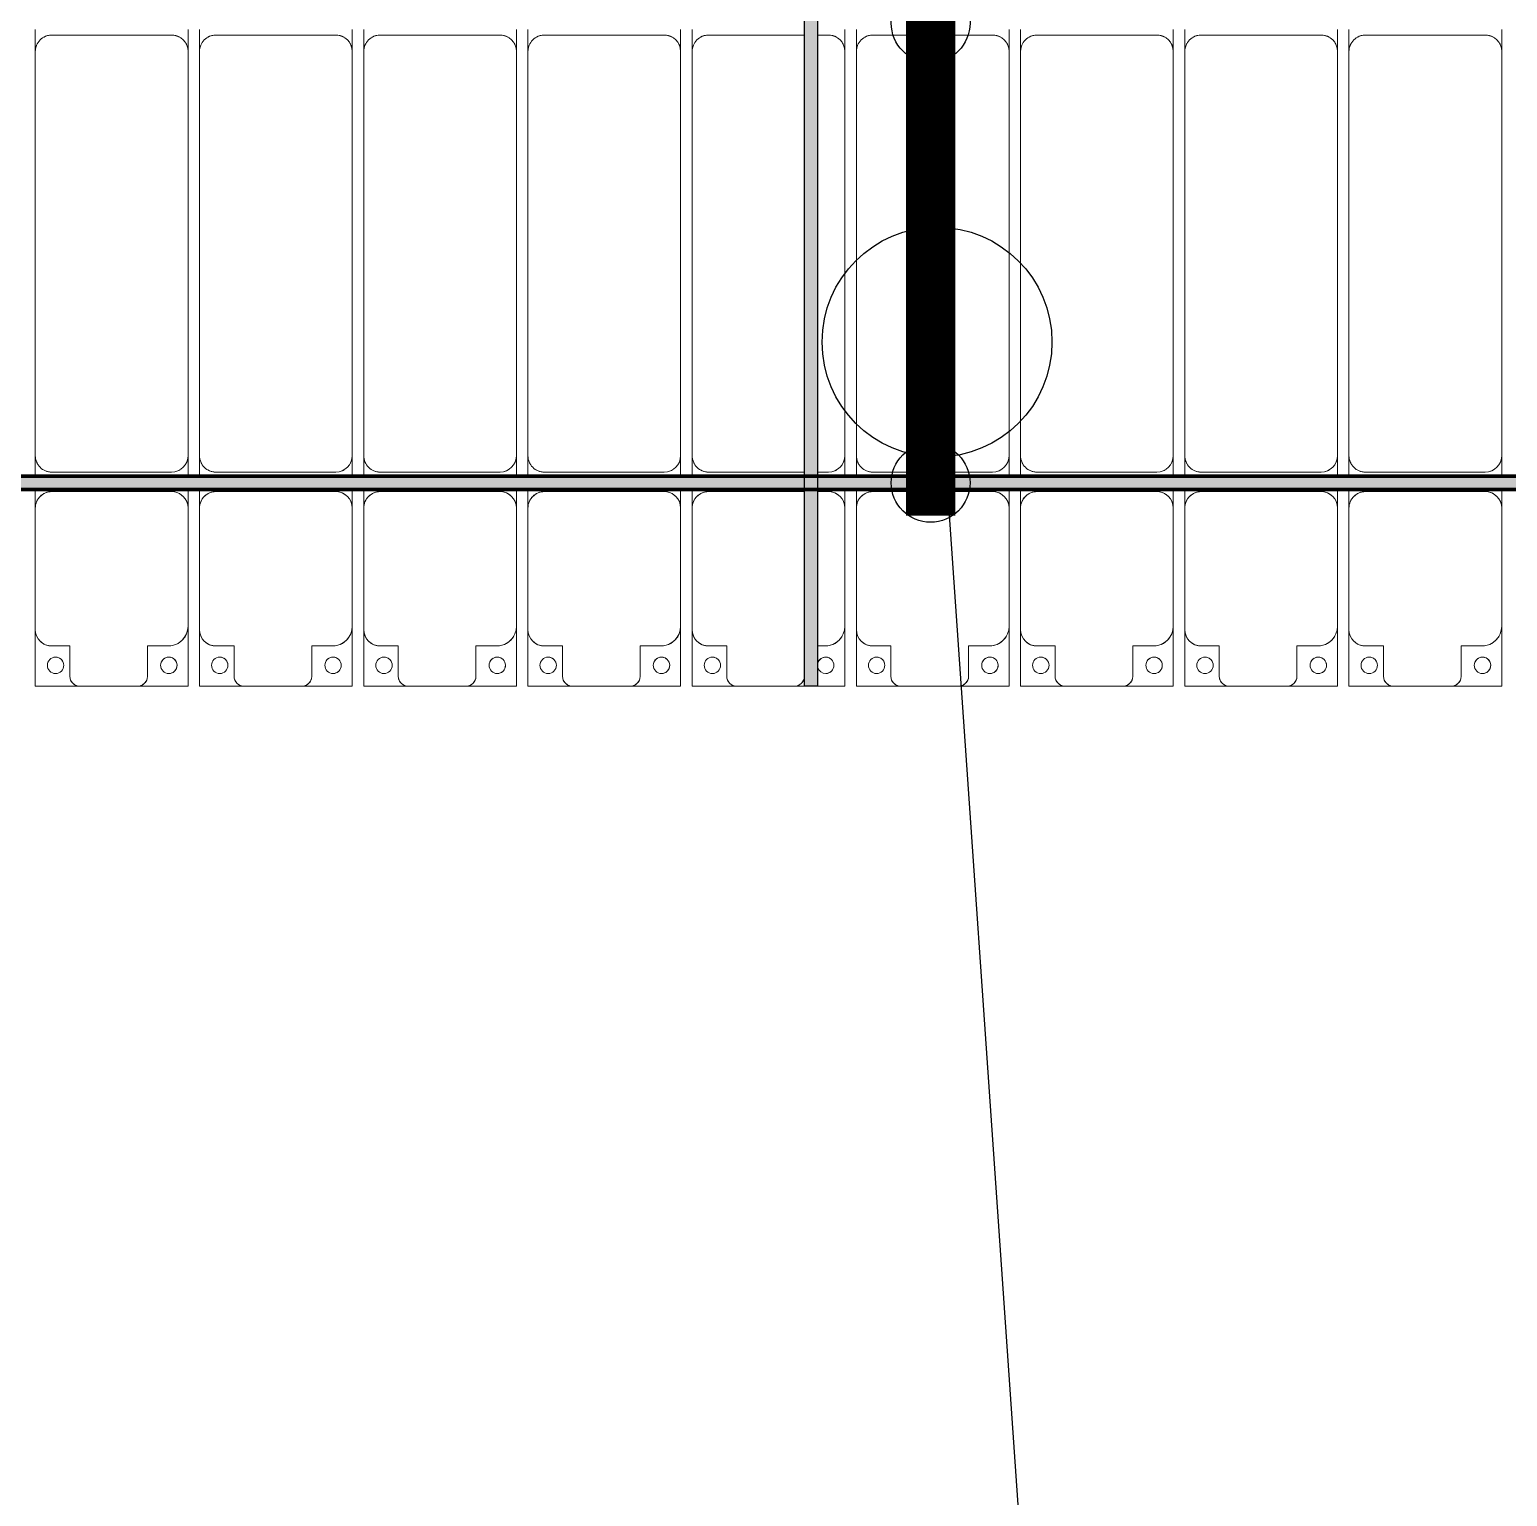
# Model space of a CAD drawing. Header units: millimetres. Extents: x -291190 to 146725, y 19759 to 185158.
# Drawn here: x -33923 to -29423, y 81326 to 85792 of the extents above; entities that cross this region are included whole.
import ezdxf

# ---------------------------------------------------------------- set-up
doc = ezdxf.new("R2010")
doc.units = ezdxf.units.MM
doc.layers.add('A-GENM', color=13, linetype='Continuous', lineweight=9)
doc.layers.add('S-BEAM', color=12, linetype='Continuous', lineweight=9)
for name, color, linetype in [('GC-BICH NEO', 6, 'Continuous'), ('GC-DAY NEO', 5, 'Continuous'), ('GC-HOP 40x60 GIA CUONG', 1, 'Continuous')]:
    doc.layers.add(name, color=color, linetype=linetype)

# ---------------------------------------------------------------- blocks, each defined once
blk = doc.blocks.new('Dải phao đi lại kèm đỡ invester - DẢI PHAO ĐI LẠI-65799-KHUNG KẾT CẤU BÈ PIN 4')
at = {"layer": 'A-GENM', "color": 7}
for p, q in [((94258.4, 1312.2), (94411.8, 1312.2)), ((94258.4, 1129.7), (94258.4, 1312.2)), ((94258.4, 1312.2), (94258.4, 1129.7)), ((94411.8, 1312.2), (94258.4, 1312.2)), ((94588.2, 1312.2), (94411.8, 1312.2)), ((94588.2, 1312.2), (94723.4, 1312.2)), ((94723.2, 1312.2), (94588.2, 1312.2)), ((94723.4, 1312.2), (94723.4, 1139.7)), ((94723.4, 1139.7), (94723.4, 1312.2)), ((94758.4, 1312.2), (94911.8, 1312.2)), ((94758.4, 1129.7), (94758.4, 1312.2)), ((94758.4, 1312.2), (94758.4, 1129.7)), ((94911.8, 1312.2), (94758.4, 1312.2)), ((95088.2, 1312.2), (94911.8, 1312.2)), ((95088.2, 1312.2), (95223.4, 1312.2)), ((95223.4, 1312.2), (95088.2, 1312.2)), ((95223.4, 1312.2), (95223.4, 1139.7)), ((95223.4, 1139.7), (95223.4, 1312.2)), ((95258.4, 1312.2), (95411.8, 1312.2)), ((95258.4, 1129.7), (95258.4, 1312.2)), ((95258.4, 1312.2), (95258.4, 1129.7)), ((95411.8, 1312.2), (95258.4, 1312.2)), ((95588.2, 1312.2), (95411.8, 1312.2)), ((95588.2, 1312.2), (95723.4, 1312.2)), ((95723.4, 1312.2), (95588.2, 1312.2)), ((95723.4, 1312.2), (95723.4, 1139.7)), ((95723.4, 1139.7), (95723.4, 1312.2)), ((95758.4, 1312.2), (95911.8, 1312.2)), ((95758.4, 1129.7), (95758.4, 1312.2)), ((95758.4, 1312.2), (95758.4, 1129.7)), ((95911.8, 1312.2), (95758.4, 1312.2)), ((96088.2, 1312.2), (95911.8, 1312.2)), ((96088.2, 1312.2), (96223.4, 1312.2)), ((96223.4, 1312.2), (96088.2, 1312.2)), ((96223.4, 1312.2), (96223.4, 1139.7)), ((96223.4, 1139.7), (96223.4, 1312.2)), ((96258.4, 1312.2), (96341.4, 1312.2)), ((96258.4, 1129.7), (96258.4, 1312.2)), ((96258.4, 1312.2), (96258.4, 1129.7)), ((96341.4, 1312.2), (96258.4, 1312.2)), ((96381.4, 1312.2), (96411.8, 1312.2)), ((96411.8, 1312.2), (96381.4, 1312.2)), ((96588.2, 1312.2), (96411.8, 1312.2)), ((96588.2, 1312.2), (96723.4, 1312.2)), ((96723.4, 1312.2), (96588.2, 1312.2)), ((96723.4, 1312.2), (96723.4, 1139.7)), ((96723.4, 1139.7), (96723.4, 1312.2)), ((96758.4, 1312.2), (96911.8, 1312.2)), ((96758.4, 1129.7), (96758.4, 1312.2)), ((96758.4, 1312.2), (96758.4, 1129.7)), ((96911.8, 1312.2), (96758.4, 1312.2)), ((97088.2, 1312.2), (96911.8, 1312.2)), ((97088.2, 1312.2), (97223.4, 1312.2)), ((97223.4, 1312.2), (97088.2, 1312.2)), ((97223.4, 1312.2), (97223.4, 1139.7)), ((97223.4, 1139.7), (97223.4, 1312.2)), ((97258.4, 1312.2), (97411.8, 1312.2)), ((97258.4, 1129.7), (97258.4, 1312.2)), ((97258.4, 1312.2), (97258.4, 1129.7)), ((97411.8, 1312.2), (97258.4, 1312.2)), ((97588.2, 1312.2), (97411.8, 1312.2)), ((97588.2, 1312.2), (97723.4, 1312.2)), ((97723.4, 1312.2), (97588.2, 1312.2)), ((97723.4, 1312.2), (97723.4, 1139.7)), ((97723.4, 1139.7), (97723.4, 1312.2)), ((97758.4, 1312.2), (97911.8, 1312.2)), ((97758.4, 1129.7), (97758.4, 1312.2)), ((97758.4, 1312.2), (97758.4, 1129.7)), ((97911.8, 1312.2), (97758.4, 1312.2)), ((98088.2, 1312.2), (97911.8, 1312.2)), ((98088.2, 1312.2), (98223.4, 1312.2)), ((98223.4, 1312.2), (98088.2, 1312.2)), ((98223.4, 1312.2), (98223.4, 1139.7)), ((98223.4, 1139.7), (98223.4, 1312.2)), ((98258.4, 1312.2), (98411.8, 1312.2)), ((98258.4, 1129.7), (98258.4, 1312.2)), ((98258.4, 1312.2), (98258.4, 1129.7)), ((98411.8, 1312.2), (98258.4, 1312.2)), ((98588.2, 1312.2), (98411.8, 1312.2)), ((98588.2, 1312.2), (98723.4, 1312.2)), ((98723.4, 1312.2), (98588.2, 1312.2)), ((98723.4, 1312.2), (98723.4, 1139.7)), ((98723.4, 1139.7), (98723.4, 1312.2)), ((94381.8, 1282.2), (94381.8, 1189.7)), ((94618.2, 1189.7), (94618.2, 1282.2)), ((94881.8, 1282.2), (94881.8, 1189.7)), ((95118.2, 1189.7), (95118.2, 1282.2)), ((95381.8, 1282.2), (95381.8, 1189.7)), ((95618.2, 1189.7), (95618.2, 1282.2)), ((95881.8, 1282.2), (95881.8, 1189.7)), ((96118.2, 1189.7), (96118.2, 1282.2)), ((96381.8, 1282.2), (96381.8, 1189.7)), ((96618.2, 1189.7), (96618.2, 1282.2)), ((96881.8, 1282.2), (96881.8, 1189.7)), ((97118.2, 1189.7), (97118.2, 1282.2)), ((97381.8, 1282.2), (97381.8, 1189.7)), ((97618.2, 1189.7), (97618.2, 1282.2)), ((97881.8, 1282.2), (97881.8, 1189.7)), ((98118.2, 1189.7), (98118.2, 1282.2)), ((98381.8, 1282.2), (98381.8, 1189.7)), ((98618.2, 1189.7), (98618.2, 1282.2)), ((94381.8, 1189.7), (94318.4, 1189.7)), ((94673.4, 1189.7), (94618.2, 1189.7)), ((94881.8, 1189.7), (94818.4, 1189.7)), ((95173.4, 1189.7), (95118.2, 1189.7)), ((95381.8, 1189.7), (95318.4, 1189.7)), ((95673.4, 1189.7), (95618.2, 1189.7)), ((95881.8, 1189.7), (95818.4, 1189.7)), ((96173.4, 1189.7), (96118.2, 1189.7)), ((96341.4, 1189.7), (96318.4, 1189.7)), ((96673.4, 1189.7), (96618.2, 1189.7)), ((96881.8, 1189.7), (96818.4, 1189.7)), ((97173.4, 1189.7), (97118.2, 1189.7)), ((97381.8, 1189.7), (97318.4, 1189.7)), ((97673.4, 1189.7), (97618.2, 1189.7)), ((97881.8, 1189.7), (97818.4, 1189.7)), ((98173.4, 1189.7), (98118.2, 1189.7)), ((98381.8, 1189.7), (98318.4, 1189.7)), ((98673.4, 1189.7), (98618.2, 1189.7)), ((94258.4, 1129.7), (94258.4, 769.7)), ((94723.4, 769.7), (94723.4, 1139.7)), ((94758.4, 1129.7), (94758.4, 769.7)), ((95223.4, 769.7), (95223.4, 1139.7)), ((95258.4, 1129.7), (95258.4, 769.7)), ((95723.4, 769.7), (95723.4, 1139.7)), ((95758.4, 1129.7), (95758.4, 769.7)), ((96223.4, 769.7), (96223.4, 1139.7)), ((96258.4, 1129.7), (96258.4, 769.7)), ((96723.4, 769.7), (96723.4, 1139.7)), ((96758.4, 1129.7), (96758.4, 769.7)), ((97223.4, 769.7), (97223.4, 1139.7)), ((97258.4, 1129.7), (97258.4, 769.7)), ((97723.4, 769.7), (97723.4, 1139.7)), ((97758.4, 1129.7), (97758.4, 769.7)), ((98223.4, 769.7), (98223.4, 1139.7)), ((98258.4, 1129.7), (98258.4, 769.7)), ((98723.4, 769.7), (98723.4, 1139.7)), ((94258.4, 712.9), (94258.4, 769.7)), ((94258.4, 712.9), (94258.4, 769.7)), ((94723.4, 769.7), (94723.4, 712.9)), ((94723.4, 769.7), (94723.4, 712.9)), ((94758.4, 712.9), (94758.4, 769.7)), ((94758.4, 712.9), (94758.4, 769.7)), ((95223.4, 769.7), (95223.4, 712.9)), ((95223.4, 769.7), (95223.4, 712.9)), ((95258.4, 712.9), (95258.4, 769.7)), ((95258.4, 712.9), (95258.4, 769.7)), ((95723.4, 769.7), (95723.4, 712.9)), ((95723.4, 769.7), (95723.4, 712.9)), ((95758.4, 712.9), (95758.4, 769.7)), ((95758.4, 712.9), (95758.4, 769.7)), ((96223.4, 769.7), (96223.4, 712.9)), ((96223.4, 769.7), (96223.4, 712.9)), ((96258.4, 712.9), (96258.4, 769.7)), ((96258.4, 712.9), (96258.4, 769.7)), ((96723.4, 769.7), (96723.4, 712.9)), ((96723.4, 769.7), (96723.4, 712.9)), ((96758.4, 712.9), (96758.4, 769.7)), ((96758.4, 712.9), (96758.4, 769.7)), ((97223.4, 769.7), (97223.4, 712.9)), ((97223.4, 769.7), (97223.4, 712.9)), ((97258.4, 712.9), (97258.4, 769.7)), ((97258.4, 712.9), (97258.4, 769.7)), ((97723.4, 769.7), (97723.4, 712.9)), ((97723.4, 769.7), (97723.4, 712.9)), ((97758.4, 712.9), (97758.4, 769.7)), ((97758.4, 712.9), (97758.4, 769.7)), ((98223.4, 769.7), (98223.4, 712.9)), ((98223.4, 769.7), (98223.4, 712.9)), ((98258.4, 712.9), (98258.4, 769.7)), ((98258.4, 712.9), (98258.4, 769.7)), ((98723.4, 769.7), (98723.4, 712.9)), ((98723.4, 769.7), (98723.4, 712.9)), ((94308.4, 719.7), (94673.4, 719.7)), ((94808.4, 719.7), (95173.4, 719.7)), ((95308.4, 719.7), (95673.4, 719.7)), ((95808.4, 719.7), (96173.4, 719.7)), ((96308.4, 719.7), (96341.4, 719.7)), ((96381.4, 719.7), (96673.4, 719.7)), ((96808.4, 719.7), (97173.4, 719.7)), ((97308.4, 719.7), (97673.4, 719.7)), ((97808.4, 719.7), (98173.4, 719.7)), ((98308.4, 719.7), (98673.4, 719.7)), ((94258.4, 610.3), (94258.4, 672.9)), ((94258.4, 610.3), (94258.4, 672.9)), ((94673.4, 660.3), (94308.4, 660.3)), ((94723.4, 672.9), (94723.4, 610.3)), ((94723.4, 672.9), (94723.4, 610.3)), ((94758.4, 610.3), (94758.4, 672.9)), ((94758.4, 610.3), (94758.4, 672.9)), ((95173.4, 660.3), (94808.4, 660.3)), ((95223.4, 672.9), (95223.4, 610.3)), ((95223.4, 672.9), (95223.4, 610.3)), ((95258.4, 610.3), (95258.4, 672.9)), ((95258.4, 610.3), (95258.4, 672.9)), ((95673.4, 660.3), (95308.4, 660.3)), ((95723.4, 672.9), (95723.4, 610.3)), ((95723.4, 672.9), (95723.4, 610.3)), ((95758.4, 610.3), (95758.4, 672.9)), ((95758.4, 610.3), (95758.4, 672.9)), ((96173.4, 660.3), (95808.4, 660.3)), ((96223.4, 672.9), (96223.4, 610.3)), ((96223.4, 672.9), (96223.4, 610.3)), ((96258.4, 610.3), (96258.4, 672.9)), ((96258.4, 610.3), (96258.4, 672.9)), ((96341.4, 660.3), (96308.4, 660.3)), ((96673.4, 660.3), (96381.4, 660.3)), ((96723.4, 672.9), (96723.4, 610.3)), ((96723.4, 672.9), (96723.4, 610.3)), ((96758.4, 610.3), (96758.4, 672.9)), ((96758.4, 610.3), (96758.4, 672.9)), ((97173.4, 660.3), (96808.4, 660.3)), ((97223.4, 672.9), (97223.4, 610.3)), ((97223.4, 672.9), (97223.4, 610.3)), ((97258.4, 610.3), (97258.4, 672.9)), ((97258.4, 610.3), (97258.4, 672.9)), ((97673.4, 660.3), (97308.4, 660.3)), ((97723.4, 672.9), (97723.4, 610.3)), ((97723.4, 672.9), (97723.4, 610.3)), ((97758.4, 610.3), (97758.4, 672.9)), ((97758.4, 610.3), (97758.4, 672.9)), ((98173.4, 660.3), (97808.4, 660.3)), ((98223.4, 672.9), (98223.4, 610.3)), ((98223.4, 672.9), (98223.4, 610.3)), ((98258.4, 610.3), (98258.4, 672.9)), ((98258.4, 610.3), (98258.4, 672.9)), ((98673.4, 660.3), (98308.4, 660.3)), ((98723.4, 672.9), (98723.4, 610.3)), ((98723.4, 672.9), (98723.4, 610.3)), ((94258.4, 610.3), (94258.4, -620.3)), ((94723.4, -620.3), (94723.4, 610.3)), ((94758.4, 610.3), (94758.4, -620.3)), ((95223.4, -620.3), (95223.4, 610.3)), ((95258.4, 610.3), (95258.4, -620.3)), ((95723.4, -620.3), (95723.4, 610.3)), ((95758.4, 610.3), (95758.4, -620.3)), ((96223.4, -620.3), (96223.4, 610.3)), ((96258.4, 610.3), (96258.4, -620.3)), ((96723.4, -620.3), (96723.4, 610.3)), ((96758.4, 610.3), (96758.4, -620.3)), ((97223.4, -620.3), (97223.4, 610.3)), ((97258.4, 610.3), (97258.4, -620.3)), ((97723.4, -620.3), (97723.4, 610.3)), ((97758.4, 610.3), (97758.4, -620.3)), ((98223.4, -620.3), (98223.4, 610.3)), ((98258.4, 610.3), (98258.4, -620.3)), ((98723.4, -620.3), (98723.4, 610.3)), ((94258.4, -687.1), (94258.4, -620.3)), ((94258.4, -687.1), (94258.4, -620.3)), ((94723.4, -620.3), (94723.4, -687.1)), ((94723.4, -620.3), (94723.4, -687.1)), ((94758.4, -687.1), (94758.4, -620.3)), ((94758.4, -687.1), (94758.4, -620.3)), ((95223.4, -620.3), (95223.4, -687.1)), ((95223.4, -620.3), (95223.4, -687.1)), ((95258.4, -687.1), (95258.4, -620.3)), ((95258.4, -687.1), (95258.4, -620.3)), ((95723.4, -620.3), (95723.4, -687.1)), ((95723.4, -620.3), (95723.4, -687.1)), ((95758.4, -687.1), (95758.4, -620.3)), ((95758.4, -687.1), (95758.4, -620.3)), ((96223.4, -620.3), (96223.4, -687.1)), ((96223.4, -620.3), (96223.4, -687.1)), ((96258.4, -687.1), (96258.4, -620.3)), ((96258.4, -687.1), (96258.4, -620.3)), ((96723.4, -620.3), (96723.4, -687.1)), ((96723.4, -620.3), (96723.4, -687.1)), ((96758.4, -687.1), (96758.4, -620.3)), ((96758.4, -687.1), (96758.4, -620.3)), ((97223.4, -620.3), (97223.4, -687.1)), ((97223.4, -620.3), (97223.4, -687.1)), ((97258.4, -687.1), (97258.4, -620.3)), ((97258.4, -687.1), (97258.4, -620.3)), ((97723.4, -620.3), (97723.4, -687.1)), ((97723.4, -620.3), (97723.4, -687.1)), ((97758.4, -687.1), (97758.4, -620.3)), ((97758.4, -687.1), (97758.4, -620.3)), ((98223.4, -620.3), (98223.4, -687.1)), ((98223.4, -620.3), (98223.4, -687.1)), ((98258.4, -687.1), (98258.4, -620.3)), ((98258.4, -687.1), (98258.4, -620.3)), ((98723.4, -620.3), (98723.4, -687.1)), ((98723.4, -620.3), (98723.4, -687.1)), ((94308.4, -670.3), (94673.4, -670.3)), ((94808.4, -670.3), (95173.4, -670.3)), ((95308.4, -670.3), (95673.4, -670.3)), ((95808.4, -670.3), (96173.4, -670.3)), ((96308.4, -670.3), (96341.4, -670.3)), ((96381.4, -670.3), (96673.4, -670.3)), ((96808.4, -670.3), (97173.4, -670.3)), ((97308.4, -670.3), (97673.4, -670.3)), ((97808.4, -670.3), (98173.4, -670.3)), ((98308.4, -670.3), (98673.4, -670.3))]:
    blk.add_line(p, q, dxfattribs=at)
for centre, radius, start, end in [((94411.8, 1282.2), 30, 90, 180), ((94411.8, 1282.2), 30, 105, 165), ((94411.8, 1282.2), 30, 105, 120), ((94411.8, 1282.2), 30, 105, 120), ((94588.2, 1282.2), 30, 360, 90), ((94588.2, 1282.2), 30, 60, 75), ((94588.2, 1282.2), 30, 15, 75), ((94588.2, 1282.2), 30, 60, 75), ((94911.8, 1282.2), 30, 90, 180), ((94911.8, 1282.2), 30, 105, 165), ((94911.8, 1282.2), 30, 105, 120), ((94911.8, 1282.2), 30, 105, 120), ((95088.2, 1282.2), 30, 360, 90), ((95088.2, 1282.2), 30, 60, 75), ((95088.2, 1282.2), 30, 15, 75), ((95088.2, 1282.2), 30, 60, 75), ((95411.8, 1282.2), 30, 90, 180), ((95411.8, 1282.2), 30, 105, 165), ((95411.8, 1282.2), 30, 105, 120), ((95411.8, 1282.2), 30, 105, 120), ((95588.2, 1282.2), 30, 360, 90), ((95588.2, 1282.2), 30, 60, 75), ((95588.2, 1282.2), 30, 15, 75), ((95588.2, 1282.2), 30, 60, 75), ((95911.8, 1282.2), 30, 90, 180), ((95911.8, 1282.2), 30, 105, 165), ((95911.8, 1282.2), 30, 105, 120), ((95911.8, 1282.2), 30, 105, 120), ((96088.2, 1282.2), 30, 360, 90), ((96088.2, 1282.2), 30, 60, 75), ((96088.2, 1282.2), 30, 15, 75), ((96088.2, 1282.2), 30, 60, 75), ((96411.8, 1282.2), 30, 90, 180), ((96411.8, 1282.2), 30, 105, 165), ((96411.8, 1282.2), 30, 105, 120), ((96411.8, 1282.2), 30, 105, 120), ((96588.2, 1282.2), 30, 360, 90), ((96588.2, 1282.2), 30, 60, 75), ((96588.2, 1282.2), 30, 15, 75), ((96588.2, 1282.2), 30, 60, 75), ((96911.8, 1282.2), 30, 90, 180), ((96911.8, 1282.2), 30, 105, 165), ((96911.8, 1282.2), 30, 105, 120), ((96911.8, 1282.2), 30, 105, 120), ((97088.2, 1282.2), 30, 360, 90), ((97088.2, 1282.2), 30, 60, 75), ((97088.2, 1282.2), 30, 15, 75), ((97088.2, 1282.2), 30, 60, 75), ((97411.8, 1282.2), 30, 90, 180), ((97411.8, 1282.2), 30, 105, 165), ((97411.8, 1282.2), 30, 105, 120), ((97411.8, 1282.2), 30, 105, 120), ((97588.2, 1282.2), 30, 360, 90), ((97588.2, 1282.2), 30, 60, 75), ((97588.2, 1282.2), 30, 15, 75), ((97588.2, 1282.2), 30, 60, 75), ((97911.8, 1282.2), 30, 90, 180), ((97911.8, 1282.2), 30, 105, 165), ((97911.8, 1282.2), 30, 105, 120), ((97911.8, 1282.2), 30, 105, 120), ((98088.2, 1282.2), 30, 360, 90), ((98088.2, 1282.2), 30, 60, 75), ((98088.2, 1282.2), 30, 15, 75), ((98088.2, 1282.2), 30, 60, 75), ((98411.8, 1282.2), 30, 90, 180), ((98411.8, 1282.2), 30, 105, 165), ((98411.8, 1282.2), 30, 105, 120), ((98411.8, 1282.2), 30, 105, 120), ((98588.2, 1282.2), 30, 360, 90), ((98588.2, 1282.2), 30, 60, 75), ((98588.2, 1282.2), 30, 15, 75), ((98588.2, 1282.2), 30, 60, 75), ((94316.8, 1248.6), 25, 90, 270), ((94316.8, 1248.6), 25, 90, 255), ((94316.8, 1248.6), 25, 270, 90), ((94316.8, 1248.6), 25, 0, 90), ((94411.8, 1282.2), 30, 135, 165), ((94411.8, 1282.2), 30, 135, 165), ((94588.2, 1282.2), 30, 15, 30), ((94588.2, 1282.2), 30, 15, 30), ((94661.8, 1248.6), 25, 90, 270), ((94661.8, 1248.6), 25, 90, 180), ((94661.8, 1248.6), 25, 270, 90), ((94661.8, 1248.6), 25, 270, 90), ((94816.8, 1248.6), 25, 90, 270), ((94816.8, 1248.6), 25, 90, 255), ((94816.8, 1248.6), 25, 270, 90), ((94816.8, 1248.6), 25, 0, 90), ((94911.8, 1282.2), 30, 135, 165), ((94911.8, 1282.2), 30, 135, 165), ((95088.2, 1282.2), 30, 15, 30), ((95088.2, 1282.2), 30, 15, 30), ((95161.8, 1248.6), 25, 90, 270), ((95161.8, 1248.6), 25, 90, 180), ((95161.8, 1248.6), 25, 270, 90), ((95161.8, 1248.6), 25, 270, 90), ((95316.8, 1248.6), 25, 90, 270), ((95316.8, 1248.6), 25, 90, 255), ((95316.8, 1248.6), 25, 270, 90), ((95316.8, 1248.6), 25, 0, 90), ((95411.8, 1282.2), 30, 135, 165), ((95411.8, 1282.2), 30, 135, 165), ((95588.2, 1282.2), 30, 15, 30), ((95588.2, 1282.2), 30, 15, 30), ((95661.8, 1248.6), 25, 90, 270), ((95661.8, 1248.6), 25, 90, 180), ((95661.8, 1248.6), 25, 270, 90), ((95661.8, 1248.6), 25, 270, 90), ((95816.8, 1248.6), 25, 90, 270), ((95816.8, 1248.6), 25, 90, 255), ((95816.8, 1248.6), 25, 270, 90), ((95816.8, 1248.6), 25, 0, 90), ((95911.8, 1282.2), 30, 135, 165), ((95911.8, 1282.2), 30, 135, 165), ((96088.2, 1282.2), 30, 15, 30), ((96088.2, 1282.2), 30, 15, 30), ((96161.8, 1248.6), 25, 90, 270), ((96161.8, 1248.6), 25, 90, 180), ((96161.8, 1248.6), 25, 270, 90), ((96161.8, 1248.6), 25, 270, 90), ((96316.8, 1248.6), 25, 90, 270), ((96316.8, 1248.6), 25, 90, 255), ((96316.8, 1248.6), 25, 15, 90), ((96316.8, 1248.6), 25, 15, 90), ((96411.8, 1282.2), 30, 135, 165), ((96411.8, 1282.2), 30, 135, 165), ((96588.2, 1282.2), 30, 15, 30), ((96588.2, 1282.2), 30, 15, 30), ((96661.8, 1248.6), 25, 90, 270), ((96661.8, 1248.6), 25, 90, 180), ((96661.8, 1248.6), 25, 270, 90), ((96661.8, 1248.6), 25, 270, 90), ((96816.8, 1248.6), 25, 90, 270), ((96816.8, 1248.6), 25, 90, 255), ((96816.8, 1248.6), 25, 270, 90), ((96816.8, 1248.6), 25, 0, 90), ((96911.8, 1282.2), 30, 135, 165), ((96911.8, 1282.2), 30, 135, 165), ((97088.2, 1282.2), 30, 15, 30), ((97088.2, 1282.2), 30, 15, 30), ((97161.8, 1248.6), 25, 90, 270), ((97161.8, 1248.6), 25, 90, 180), ((97161.8, 1248.6), 25, 270, 90), ((97161.8, 1248.6), 25, 270, 90), ((97316.8, 1248.6), 25, 90, 270), ((97316.8, 1248.6), 25, 90, 255), ((97316.8, 1248.6), 25, 270, 90), ((97316.8, 1248.6), 25, 0, 90), ((97411.8, 1282.2), 30, 135, 165), ((97411.8, 1282.2), 30, 135, 165), ((97588.2, 1282.2), 30, 15, 30), ((97588.2, 1282.2), 30, 15, 30), ((97661.8, 1248.6), 25, 90, 270), ((97661.8, 1248.6), 25, 90, 180), ((97661.8, 1248.6), 25, 270, 90), ((97661.8, 1248.6), 25, 270, 90), ((97816.8, 1248.6), 25, 90, 270), ((97816.8, 1248.6), 25, 90, 255), ((97816.8, 1248.6), 25, 270, 90), ((97816.8, 1248.6), 25, 0, 90), ((97911.8, 1282.2), 30, 135, 165), ((97911.8, 1282.2), 30, 135, 165), ((98088.2, 1282.2), 30, 15, 30), ((98088.2, 1282.2), 30, 15, 30), ((98161.8, 1248.6), 25, 90, 270), ((98161.8, 1248.6), 25, 90, 180), ((98161.8, 1248.6), 25, 270, 90), ((98161.8, 1248.6), 25, 270, 90), ((98316.8, 1248.6), 25, 90, 270), ((98316.8, 1248.6), 25, 90, 255), ((98316.8, 1248.6), 25, 270, 90), ((98316.8, 1248.6), 25, 0, 90), ((98411.8, 1282.2), 30, 135, 165), ((98411.8, 1282.2), 30, 135, 165), ((98588.2, 1282.2), 30, 15, 30), ((98588.2, 1282.2), 30, 15, 30), ((98661.8, 1248.6), 25, 90, 270), ((98661.8, 1248.6), 25, 90, 180), ((98661.8, 1248.6), 25, 270, 90), ((98661.8, 1248.6), 25, 270, 90), ((94316.8, 1248.6), 25, 270, 285), ((94316.8, 1248.6), 25, 300, 345), ((94661.8, 1248.6), 25, 195, 255), ((94816.8, 1248.6), 25, 270, 285), ((94816.8, 1248.6), 25, 300, 345), ((95161.8, 1248.6), 25, 195, 255), ((95316.8, 1248.6), 25, 270, 285), ((95316.8, 1248.6), 25, 300, 345), ((95661.8, 1248.6), 25, 195, 255), ((95816.8, 1248.6), 25, 270, 285), ((95816.8, 1248.6), 25, 300, 345), ((96161.8, 1248.6), 25, 195, 255), ((96316.8, 1248.6), 25, 270, 345), ((96316.8, 1248.6), 25, 270, 285), ((96316.8, 1248.6), 25, 300, 345), ((96661.8, 1248.6), 25, 195, 255), ((96816.8, 1248.6), 25, 270, 285), ((96816.8, 1248.6), 25, 300, 345), ((97161.8, 1248.6), 25, 195, 255), ((97316.8, 1248.6), 25, 270, 285), ((97316.8, 1248.6), 25, 300, 345), ((97661.8, 1248.6), 25, 195, 255), ((97816.8, 1248.6), 25, 270, 285), ((97816.8, 1248.6), 25, 300, 345), ((98161.8, 1248.6), 25, 195, 255), ((98316.8, 1248.6), 25, 270, 285), ((98316.8, 1248.6), 25, 300, 345), ((98661.8, 1248.6), 25, 195, 255), ((94318.4, 1129.7), 60, 90, 180), ((94318.4, 1129.7), 60, 90, 150), ((94318.4, 1129.7), 60, 135, 150), ((94318.4, 1129.7), 60, 135, 150), ((94673.4, 1139.7), 50, 0, 90), ((94673.4, 1139.7), 50, 45, 90), ((94673.4, 1139.7), 50, 15, 90), ((94673.4, 1139.7), 50, 45, 90), ((94818.4, 1129.7), 60, 90, 180), ((94818.4, 1129.7), 60, 90, 150), ((94818.4, 1129.7), 60, 135, 150), ((94818.4, 1129.7), 60, 135, 150), ((95173.4, 1139.7), 50, 0, 90), ((95173.4, 1139.7), 50, 45, 90), ((95173.4, 1139.7), 50, 15, 90), ((95173.4, 1139.7), 50, 45, 90), ((95318.4, 1129.7), 60, 90, 180), ((95318.4, 1129.7), 60, 90, 150), ((95318.4, 1129.7), 60, 135, 150), ((95318.4, 1129.7), 60, 135, 150), ((95673.4, 1139.7), 50, 0, 90), ((95673.4, 1139.7), 50, 45, 90), ((95673.4, 1139.7), 50, 15, 90), ((95673.4, 1139.7), 50, 45, 90), ((95818.4, 1129.7), 60, 90, 180), ((95818.4, 1129.7), 60, 90, 150), ((95818.4, 1129.7), 60, 135, 150), ((95818.4, 1129.7), 60, 135, 150), ((96173.4, 1139.7), 50, 0, 90), ((96173.4, 1139.7), 50, 45, 90), ((96173.4, 1139.7), 50, 15, 90), ((96173.4, 1139.7), 50, 45, 90), ((96318.4, 1129.7), 60, 90, 180), ((96318.4, 1129.7), 60, 90, 150), ((96318.4, 1129.7), 60, 135, 150), ((96318.4, 1129.7), 60, 135, 150), ((96673.4, 1139.7), 50, 0, 90), ((96673.4, 1139.7), 50, 45, 90), ((96673.4, 1139.7), 50, 15, 90), ((96673.4, 1139.7), 50, 45, 90), ((96818.4, 1129.7), 60, 90, 180), ((96818.4, 1129.7), 60, 90, 150), ((96818.4, 1129.7), 60, 135, 150), ((96818.4, 1129.7), 60, 135, 150), ((97173.4, 1139.7), 50, 0, 90), ((97173.4, 1139.7), 50, 45, 90), ((97173.4, 1139.7), 50, 15, 90), ((97173.4, 1139.7), 50, 45, 90), ((97318.4, 1129.7), 60, 90, 180), ((97318.4, 1129.7), 60, 90, 150), ((97318.4, 1129.7), 60, 135, 150), ((97318.4, 1129.7), 60, 135, 150), ((97673.4, 1139.7), 50, 0, 90), ((97673.4, 1139.7), 50, 45, 90), ((97673.4, 1139.7), 50, 15, 90), ((97673.4, 1139.7), 50, 45, 90), ((97818.4, 1129.7), 60, 90, 180), ((97818.4, 1129.7), 60, 90, 150), ((97818.4, 1129.7), 60, 135, 150), ((97818.4, 1129.7), 60, 135, 150), ((98173.4, 1139.7), 50, 0, 90), ((98173.4, 1139.7), 50, 45, 90), ((98173.4, 1139.7), 50, 15, 90), ((98173.4, 1139.7), 50, 45, 90), ((98318.4, 1129.7), 60, 90, 180), ((98318.4, 1129.7), 60, 90, 150), ((98318.4, 1129.7), 60, 135, 150), ((98318.4, 1129.7), 60, 135, 150), ((98673.4, 1139.7), 50, 0, 90), ((98673.4, 1139.7), 50, 45, 90), ((98673.4, 1139.7), 50, 15, 90), ((98673.4, 1139.7), 50, 45, 90), ((94308.4, 769.7), 50, 180, 270), ((94673.4, 769.7), 50, 270, 0), ((94808.4, 769.7), 50, 180, 270), ((95173.4, 769.7), 50, 270, 0), ((95308.4, 769.7), 50, 180, 270), ((95673.4, 769.7), 50, 270, 0), ((95808.4, 769.7), 50, 180, 270), ((96173.4, 769.7), 50, 270, 0), ((96308.4, 769.7), 50, 180, 270), ((96673.4, 769.7), 50, 270, 0), ((96808.4, 769.7), 50, 180, 270), ((97173.4, 769.7), 50, 270, 0), ((97308.4, 769.7), 50, 180, 270), ((97673.4, 769.7), 50, 270, 0), ((97808.4, 769.7), 50, 180, 270), ((98173.4, 769.7), 50, 270, 0), ((98308.4, 769.7), 50, 180, 270), ((98673.4, 769.7), 50, 270, 0), ((94308.4, 769.7), 50, 195, 270), ((94673.4, 769.7), 50, 270, 345), ((94808.4, 769.7), 50, 195, 270), ((95173.4, 769.7), 50, 270, 345), ((95308.4, 769.7), 50, 195, 270), ((95673.4, 769.7), 50, 270, 345), ((95808.4, 769.7), 50, 195, 270), ((96173.4, 769.7), 50, 270, 345), ((96308.4, 769.7), 50, 195, 270), ((96673.4, 769.7), 50, 270, 345), ((96808.4, 769.7), 50, 195, 270), ((97173.4, 769.7), 50, 270, 345), ((97308.4, 769.7), 50, 195, 270), ((97673.4, 769.7), 50, 270, 345), ((97808.4, 769.7), 50, 195, 270), ((98173.4, 769.7), 50, 270, 345), ((98308.4, 769.7), 50, 195, 270), ((98673.4, 769.7), 50, 270, 345), ((94308.4, 610.3), 50, 90, 180), ((94308.4, 610.3), 50, 150, 180), ((94308.4, 610.3), 50, 105, 120), ((94673.4, 610.3), 50, 360, 90), ((94673.4, 610.3), 50, 60, 90), ((94673.4, 610.3), 50, 15, 30), ((94808.4, 610.3), 50, 90, 180), ((94808.4, 610.3), 50, 150, 180), ((94808.4, 610.3), 50, 105, 120), ((95173.4, 610.3), 50, 360, 90), ((95173.4, 610.3), 50, 60, 90), ((95173.4, 610.3), 50, 15, 30), ((95308.4, 610.3), 50, 90, 180), ((95308.4, 610.3), 50, 150, 180), ((95308.4, 610.3), 50, 105, 120), ((95673.4, 610.3), 50, 360, 90), ((95673.4, 610.3), 50, 60, 90), ((95673.4, 610.3), 50, 15, 30), ((95808.4, 610.3), 50, 90, 180), ((95808.4, 610.3), 50, 150, 180), ((95808.4, 610.3), 50, 105, 120), ((96173.4, 610.3), 50, 360, 90), ((96173.4, 610.3), 50, 60, 90), ((96173.4, 610.3), 50, 15, 30), ((96308.4, 610.3), 50, 90, 180), ((96308.4, 610.3), 50, 150, 180), ((96308.4, 610.3), 50, 105, 120), ((96673.4, 610.3), 50, 360, 90), ((96673.4, 610.3), 50, 60, 90), ((96673.4, 610.3), 50, 15, 30), ((96808.4, 610.3), 50, 90, 180), ((96808.4, 610.3), 50, 150, 180), ((96808.4, 610.3), 50, 105, 120), ((97173.4, 610.3), 50, 360, 90), ((97173.4, 610.3), 50, 60, 90), ((97173.4, 610.3), 50, 15, 30), ((97308.4, 610.3), 50, 90, 180), ((97308.4, 610.3), 50, 150, 180), ((97308.4, 610.3), 50, 105, 120), ((97673.4, 610.3), 50, 360, 90), ((97673.4, 610.3), 50, 60, 90), ((97673.4, 610.3), 50, 15, 30), ((97808.4, 610.3), 50, 90, 180), ((97808.4, 610.3), 50, 150, 180), ((97808.4, 610.3), 50, 105, 120), ((98173.4, 610.3), 50, 360, 90), ((98173.4, 610.3), 50, 60, 90), ((98173.4, 610.3), 50, 15, 30), ((98308.4, 610.3), 50, 90, 180), ((98308.4, 610.3), 50, 150, 180), ((98308.4, 610.3), 50, 105, 120), ((98673.4, 610.3), 50, 360, 90), ((98673.4, 610.3), 50, 60, 90), ((98673.4, 610.3), 50, 15, 30), ((94308.4, -620.3), 50, 180, 270), ((94673.4, -620.3), 50, 270, 0), ((94808.4, -620.3), 50, 180, 270), ((95173.4, -620.3), 50, 270, 0), ((95173.4, -620.3), 50, 330, 0), ((95308.4, -620.3), 50, 180, 270), ((95673.4, -620.3), 50, 270, 0), ((95673.4, -620.3), 50, 330, 0), ((95808.4, -620.3), 50, 180, 270), ((96173.4, -620.3), 50, 270, 0), ((96173.4, -620.3), 50, 330, 0), ((96308.4, -620.3), 50, 180, 270), ((96673.4, -620.3), 50, 270, 0), ((96673.4, -620.3), 50, 330, 0), ((96808.4, -620.3), 50, 180, 270), ((97173.4, -620.3), 50, 270, 0), ((97173.4, -620.3), 50, 330, 0), ((97308.4, -620.3), 50, 180, 270), ((97673.4, -620.3), 50, 270, 0), ((97673.4, -620.3), 50, 330, 0), ((97808.4, -620.3), 50, 180, 270), ((98173.4, -620.3), 50, 270, 0), ((98173.4, -620.3), 50, 330, 0), ((98308.4, -620.3), 50, 180, 270), ((98673.4, -620.3), 50, 270, 0), ((98673.4, -620.3), 50, 330, 0), ((94308.4, -620.3), 50, 195, 210), ((94308.4, -620.3), 50, 240, 270), ((94673.4, -620.3), 50, 270, 300), ((94673.4, -620.3), 50, 330, 345), ((94808.4, -620.3), 50, 195, 210), ((94808.4, -620.3), 50, 240, 270), ((95173.4, -620.3), 50, 270, 300), ((95308.4, -620.3), 50, 195, 210), ((95308.4, -620.3), 50, 240, 270), ((95673.4, -620.3), 50, 270, 300), ((95808.4, -620.3), 50, 195, 210), ((95808.4, -620.3), 50, 240, 270), ((96173.4, -620.3), 50, 270, 300), ((96308.4, -620.3), 50, 195, 210), ((96308.4, -620.3), 50, 240, 270), ((96673.4, -620.3), 50, 270, 300), ((96808.4, -620.3), 50, 195, 210), ((96808.4, -620.3), 50, 240, 270), ((97173.4, -620.3), 50, 270, 300), ((97308.4, -620.3), 50, 195, 210), ((97308.4, -620.3), 50, 240, 270), ((97673.4, -620.3), 50, 270, 300), ((97808.4, -620.3), 50, 195, 210), ((97808.4, -620.3), 50, 240, 270), ((98173.4, -620.3), 50, 270, 300), ((98308.4, -620.3), 50, 195, 210), ((98308.4, -620.3), 50, 240, 270), ((98673.4, -620.3), 50, 270, 300)]:
    blk.add_arc(centre, radius, start, end, dxfattribs=at)
blk = doc.blocks.new('Dầm C52 - Dầm C52-V25-KHUNG KẾT CẤU BÈ PIN 4')
at = {"layer": 'S-BEAM', "lineweight": 140}
blk.add_hatch(color=1, dxfattribs=at).paths.add_polyline_path([(-173700.3, 20), (-174539.9, 20), (-174539.9, -20), (174539.9, -20), (174539.9, 20), (-172791.8, 20)])
at = {"layer": 'S-BEAM', "color": 1, "lineweight": 140}
for p, q in [((-174539.9, 20), (174539.9, 20)), ((174539.9, -20), (-174539.9, -20))]:
    blk.add_line(p, q, dxfattribs=at)
blk = doc.blocks.new('Dầm C52 - Hộp 40x60-62905-KHUNG KẾT CẤU BÈ PIN 4')
at = {"layer": 'S-BEAM', "lineweight": 25}
blk.add_hatch(color=4, dxfattribs=at).paths.add_polyline_path([(-37712.2, -20), (37712.2, -20), (37712.2, 20), (-37712.2, 20)])
at = {"layer": 'S-BEAM', "color": 4, "lineweight": 25}
for p, q in [((-37712.2, -20), (-37712.2, 20)), ((-37712.2, 20), (37712.2, 20)), ((37712.2, -20), (-37712.2, -20))]:
    blk.add_line(p, q, dxfattribs=at)

msp = doc.modelspace()

# ---------------------------------------------------------------- linework, layer by layer
at = {"layer": 'GC-BICH NEO'}
msp.add_circle((-31160.1, 84840.2), 350, dxfattribs=at)
at = {"layer": 'GC-DAY NEO'}
msp.add_line((-31160.1, 84840.2), (-30604.6, 76859.5), dxfattribs=at)
at = {"layer": 'GC-HOP 40x60 GIA CUONG', "const_width": 150}
msp.add_lwpolyline([(-31179.7, 84311.7), (-31179.7, 99311.7)], dxfattribs=at)
at = {"layer": 'GC-HOP 40x60 GIA CUONG'}
for centre in [(-31179.7, 85811.7), (-31179.7, 84411.7)]:
    msp.add_circle(centre, 120, dxfattribs=at)

# ---------------------------------------------------------------- block references
at = {"layer": 'A-GENM', "color": 7, "rotation": 180}
msp.add_blockref('Dải phao đi lại kèm đỡ invester - DẢI PHAO ĐI LẠI-65799-KHUNG KẾT CẤU BÈ PIN 4', (64817.6, 85104.6), dxfattribs=at)
at = {"layer": 'S-BEAM', "color": 4, "lineweight": 25, "rotation": 89.99999999999977}
msp.add_blockref('Dầm C52 - Hộp 40x60-62905-KHUNG KẾT CẤU BÈ PIN 4', (-31543.8, 121504.6), dxfattribs=at)
at = {"layer": 'S-BEAM', "color": 1, "lineweight": 140, "rotation": 180}
msp.add_blockref('Dầm C52 - Dầm C52-V25-KHUNG KẾT CẤU BÈ PIN 4', (-109123.8, 84411.7), dxfattribs=at)

doc.saveas('drawing.dxf')
